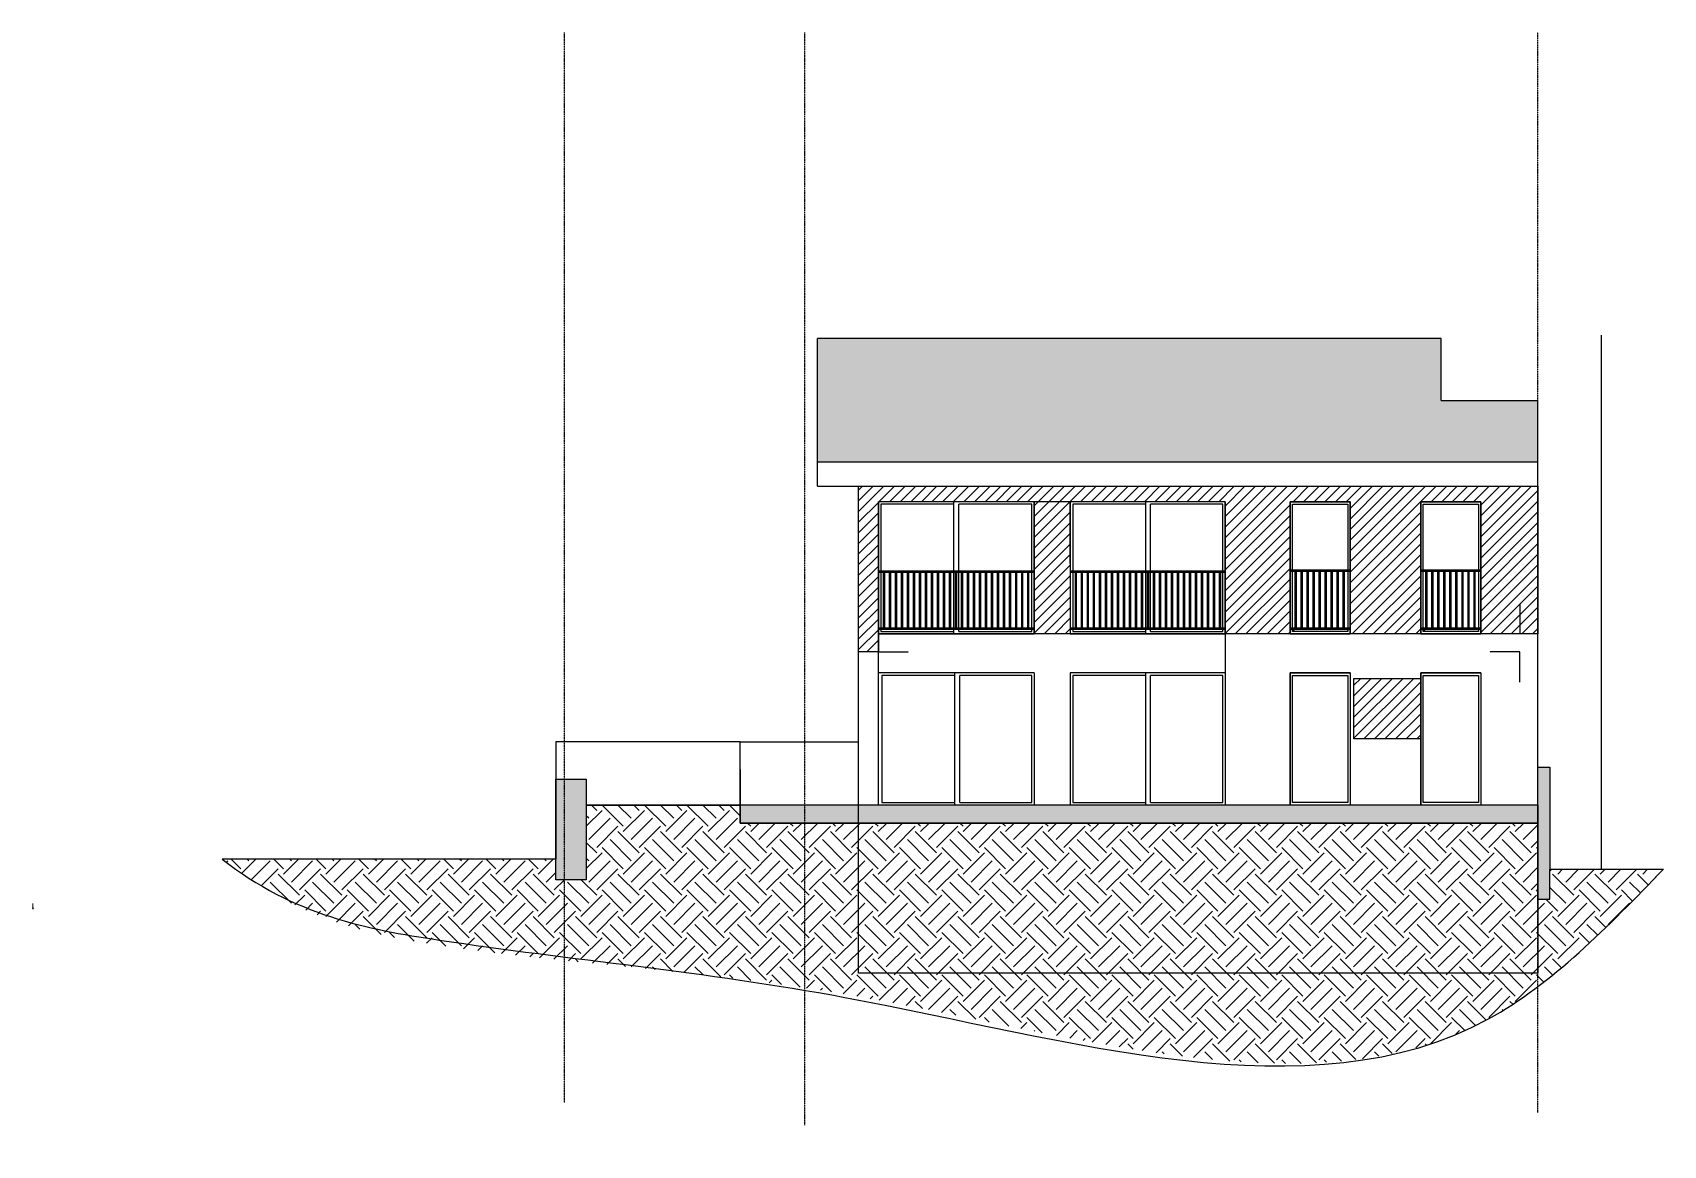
# Model space of a CAD drawing. Header units: inches. Extents: x -868 to 1846, y -567 to 1287.
import ezdxf

# ---------------------------------------------------------------- set-up
doc = ezdxf.new("R2010")
doc.units = ezdxf.units.IN
doc.header["$MEASUREMENT"] = 0
for name, pattern in [('BORDER2', [0.875, 0.25, -0.125, 0.25, -0.125, 0, -0.125]), ('DASHED2', [0.375, 0.25, -0.125]), ('HIDDEN2', [0.1875, 0.125, -0.0625])]:
    doc.linetypes.add(name, pattern=pattern)
for name, color, linetype in [('A-Anno-Dim 100', 9, 'Continuous'), ('A-Anno-Dim 25', 9, 'Continuous'), ('A-Anno-Dim 50', 9, 'Continuous'), ('A-Anno-Symbol 100', 2, 'Continuous'), ('A-Anno-Symbol 25', 2, 'Continuous'), ('A-Anno-Symbol 50', 2, 'Continuous'), ('A-Anno-Text 100', 2, 'Continuous'), ('A-Anno-Text 25', 2, 'Continuous'), ('A-Anno-Text 50', 2, 'Continuous'), ('A-Building Line', 240, 'BORDER2'), ('A-CENTER', 12, 'BORDER2'), ('A-Concrete', 4, 'Continuous'), ('A-Dashed', 9, 'DASHED2'), ('A-Demo', 2, 'Continuous'), ('A-Demolition-hatch', 50, 'Continuous'), ('A-Door', 9, 'Continuous'), ('A-Elec', 2, 'Continuous'), ('A-Elec Dashed', 12, 'Continuous'), ('A-Flor-Strs', 8, 'Continuous'), ('A-Furn', 12, 'Continuous'), ('A-Ground', 4, 'Continuous'), ('A-Hatch Conc.', 141, 'Continuous'), ('A-Hatch Elevation', 30, 'Continuous'), ('A-Hatch Shadow', 253, 'Continuous'), ('A-Hatch Wall', 240, 'Continuous'), ('A-Hatch Window', 96, 'Continuous'), ('A-HATCH-01', 30, 'Continuous'), ('A-HATCH-02', 140, 'Continuous'), ('A-HATCH-03', 72, 'Continuous'), ('A-HATCH-04', 201, 'Continuous'), ('A-HATCH-05', 40, 'Continuous'), ('A-HATCH-06', 61, 'Continuous'), ('A-hatch-floor', 253, 'Continuous'), ('A-Kkt', 2, 'DASHED2'), ('A-Light Fixture', 2, 'Continuous'), ('A-Ovhd', 9, 'HIDDEN2'), ('A-pfix', 12, 'Continuous'), ('A-Pool', 131, 'Continuous'), ('A-Property Line', 162, 'BORDER2'), ('A-View 1', 3, 'Continuous'), ('A-View 2', 2, 'Continuous'), ('A-view 3', 9, 'Continuous'), ('A-View 4', 8, 'Continuous'), ('A-View 5', 12, 'Continuous'), ('A-Wall', 3, 'Continuous'), ('A-Wall Hatch', 252, 'Continuous'), ('A-Wall_Head', 8, 'DASHED2'), ('A-Window', 12, 'Continuous'), ('A-Window sill', 9, 'Continuous')]:
    doc.layers.add(name, color=color, linetype=linetype)
doc.layers.add('A-Area', color=11, linetype='Continuous', plot=False)
doc.layers.add('A-unplot', color=3, linetype='Continuous', plot=False)

# ---------------------------------------------------------------- blocks, each defined once
blk = doc.blocks.new('layers')
at = {"layer": 'A-HATCH-01'}
blk.add_hatch(color=256, dxfattribs=at).paths.add_polyline_path([(-17, -137), (-17, -129), (-8, -129), (-8, -137)])
at = {"layer": 'A-HATCH-02'}
blk.add_hatch(color=256, dxfattribs=at).paths.add_polyline_path([(-6, -126), (-6, -118), (3, -118), (3, -126)])
at = {"layer": 'A-HATCH-03'}
blk.add_hatch(color=256, dxfattribs=at).paths.add_polyline_path([(-17, -126), (-17, -118), (-8, -118), (-8, -126)])
at = {"layer": 'A-HATCH-04'}
blk.add_hatch(color=256, dxfattribs=at).paths.add_polyline_path([(-6, -104), (-6, -96), (3, -96), (3, -104)])
at = {"layer": 'A-HATCH-05'}
blk.add_hatch(color=256, dxfattribs=at).paths.add_polyline_path([(-17, -115), (-17, -107), (-8, -107), (-8, -115)])
at = {"layer": 'A-HATCH-06'}
blk.add_hatch(color=256, dxfattribs=at).paths.add_polyline_path([(-17, -104), (-17, -96), (-8, -96), (-8, -104)])
at = {"layer": 'A-hatch-floor'}
blk.add_hatch(color=256, dxfattribs=at).paths.add_polyline_path([(-6, -115), (-6, -107), (3, -107), (3, -115)])
at = {"layer": 'A-Pool'}
blk.add_hatch(color=256, dxfattribs=at).paths.add_polyline_path([(-6, -137), (-6, -129), (3, -129), (3, -137)])
blk.add_lwpolyline([(-19, 56), (5, 56)])
for points in [[(-17, -104), (-17, -96), (-8, -96), (-8, -104)], [(-17, -115), (-17, -107), (-8, -107), (-8, -115)], [(-17, -126), (-17, -118), (-8, -118), (-8, -126)], [(-17, -137), (-17, -129), (-8, -129), (-8, -137)], [(-6, -104), (-6, -96), (3, -96), (3, -104)], [(-6, -115), (-6, -107), (3, -107), (3, -115)], [(-6, -126), (-6, -118), (3, -118), (3, -126)], [(-6, -137), (-6, -129), (3, -129), (3, -137)]]:
    blk.add_lwpolyline(points, close=True)
at = {"layer": 'A-Anno-Dim 100'}
blk.add_lwpolyline([(-19, 38), (5, 38)], dxfattribs=at)
at = {"layer": 'A-Anno-Dim 25'}
blk.add_line((-19, 59), (5, 59), dxfattribs=at)
at = {"layer": 'A-Anno-Dim 50'}
blk.add_lwpolyline([(-19, 35), (5, 35)], dxfattribs=at)
at = {"layer": 'A-Anno-Symbol 100'}
blk.add_lwpolyline([(-19, -10), (5, -10)], dxfattribs=at)
at = {"layer": 'A-Anno-Symbol 25'}
blk.add_lwpolyline([(-19, -13), (5, -13)], dxfattribs=at)
at = {"layer": 'A-Anno-Symbol 50'}
blk.add_lwpolyline([(-19, -16), (5, -16)], dxfattribs=at)
at = {"layer": 'A-Anno-Text 100'}
blk.add_lwpolyline([(-19, -19), (5, -19)], dxfattribs=at)
at = {"layer": 'A-Anno-Text 25'}
blk.add_line((-19, 62), (5, 62), dxfattribs=at)
at = {"layer": 'A-Anno-Text 50'}
blk.add_line((-19, 65), (5, 65), dxfattribs=at)
at = {"layer": 'A-Area'}
blk.add_line((-19, 68), (5, 68), dxfattribs=at)
at = {"layer": 'A-Building Line'}
blk.add_lwpolyline([(-19, 53), (5, 53)], dxfattribs=at)
at = {"layer": 'A-CENTER', "ltscale": 0.5}
blk.add_line((-19, -61), (5, -61), dxfattribs=at)
at = {"layer": 'A-Concrete'}
blk.add_lwpolyline([(-19, 50), (5, 50)], dxfattribs=at)
at = {"layer": 'A-Dashed'}
blk.add_lwpolyline([(-19, 47), (5, 47)], dxfattribs=at)
at = {"layer": 'A-Demo'}
blk.add_lwpolyline([(-19, 44), (5, 44)], dxfattribs=at)
at = {"layer": 'A-Demolition-hatch'}
blk.add_lwpolyline([(-19, 41), (5, 41)], dxfattribs=at)
at = {"layer": 'A-Door'}
blk.add_lwpolyline([(-19, 32), (5, 32)], dxfattribs=at)
at = {"layer": 'A-Elec'}
blk.add_lwpolyline([(-19, 29), (5, 29)], dxfattribs=at)
at = {"layer": 'A-Elec Dashed'}
blk.add_lwpolyline([(-19, 26), (5, 26)], dxfattribs=at)
at = {"layer": 'A-Flor-Strs'}
blk.add_line((-19, 71), (5, 71), dxfattribs=at)
at = {"layer": 'A-Furn'}
blk.add_lwpolyline([(-19, 23), (5, 23)], dxfattribs=at)
at = {"layer": 'A-Ground'}
blk.add_line((-19, -55), (5, -55), dxfattribs=at)
at = {"layer": 'A-Hatch Conc.'}
blk.add_lwpolyline([(-19, 20), (5, 20)], dxfattribs=at)
at = {"layer": 'A-Hatch Elevation'}
blk.add_lwpolyline([(-19, 17), (5, 17)], dxfattribs=at)
at = {"layer": 'A-Hatch Shadow'}
blk.add_lwpolyline([(-19, 14), (5, 14)], dxfattribs=at)
at = {"layer": 'A-Hatch Wall'}
blk.add_lwpolyline([(-19, 11), (5, 11)], dxfattribs=at)
at = {"layer": 'A-Hatch Window'}
blk.add_lwpolyline([(-19, 8), (5, 8)], dxfattribs=at)
at = {"layer": 'A-HATCH-01'}
blk.add_line((5, -89), (-19, -89), dxfattribs=at)
at = {"layer": 'A-HATCH-02'}
blk.add_line((5, -86), (-19, -86), dxfattribs=at)
at = {"layer": 'A-HATCH-03'}
blk.add_line((5, -83), (-19, -83), dxfattribs=at)
at = {"layer": 'A-HATCH-04'}
blk.add_line((5, -74), (-19, -74), dxfattribs=at)
at = {"layer": 'A-HATCH-05'}
blk.add_line((5, -77), (-19, -77), dxfattribs=at)
at = {"layer": 'A-HATCH-06'}
blk.add_line((5, -71), (-19, -71), dxfattribs=at)
at = {"layer": 'A-hatch-floor'}
blk.add_line((5, -80), (-19, -80), dxfattribs=at)
at = {"layer": 'A-Kkt'}
blk.add_lwpolyline([(-19, 5), (5, 5)], dxfattribs=at)
at = {"layer": 'A-Light Fixture'}
blk.add_lwpolyline([(-19, 2), (5, 2)], dxfattribs=at)
at = {"layer": 'A-Ovhd'}
blk.add_lwpolyline([(-19, -1), (5, -1)], dxfattribs=at)
at = {"layer": 'A-pfix'}
blk.add_line((-19, -58), (5, -58), dxfattribs=at)
at = {"layer": 'A-Pool'}
blk.add_line((5, -92), (-19, -92), dxfattribs=at)
blk.add_lwpolyline([(-19, -4), (5, -4)], dxfattribs=at)
at = {"layer": 'A-Property Line'}
blk.add_lwpolyline([(-19, -7), (5, -7)], dxfattribs=at)
at = {"layer": 'A-unplot'}
blk.add_lwpolyline([(-19, -22), (5, -22)], dxfattribs=at)
at = {"layer": 'A-View 1'}
blk.add_lwpolyline([(-19, -25), (5, -25)], dxfattribs=at)
at = {"layer": 'A-View 2'}
blk.add_lwpolyline([(-19, -28), (5, -28)], dxfattribs=at)
at = {"layer": 'A-view 3'}
blk.add_lwpolyline([(-19, -31), (5, -31)], dxfattribs=at)
at = {"layer": 'A-View 4'}
blk.add_lwpolyline([(-19, -34), (5, -34)], dxfattribs=at)
at = {"layer": 'A-View 5'}
blk.add_lwpolyline([(-19, -37), (5, -37)], dxfattribs=at)
at = {"layer": 'A-Wall'}
blk.add_lwpolyline([(-19, -40), (5, -40)], dxfattribs=at)
at = {"layer": 'A-Wall Hatch'}
blk.add_lwpolyline([(-19, -43), (5, -43)], dxfattribs=at)
at = {"layer": 'A-Wall_Head'}
blk.add_lwpolyline([(-19, -46), (5, -46)], dxfattribs=at)
at = {"layer": 'A-Window'}
blk.add_lwpolyline([(-19, -49), (5, -49)], dxfattribs=at)
at = {"layer": 'A-Window sill'}
blk.add_lwpolyline([(-19, -52), (5, -52)], dxfattribs=at)

msp = doc.modelspace()

# ---------------------------------------------------------------- hatches: boundary and pattern name
at = {"layer": 'A-Hatch Conc.'}
h = msp.add_hatch(color=256, dxfattribs=at)
h.dxf.hatch_style = 1
h.paths.add_polyline_path([(416.4, 0.1), (309.5, 0.1), (309.5, -29.9), (416.4, -29.9)])
h = msp.add_hatch(color=256, dxfattribs=at)
h.dxf.hatch_style = 1
h.paths.add_polyline_path([(1637.6, 0.1), (416.4, 0.1), (416.4, -29.9), (1637.6, -29.9)])
at = {"layer": 'A-Hatch Wall'}
h = msp.add_hatch(dxfattribs=at)
h.set_pattern_fill('ANSI31', color=256, scale=100)
h.paths.add_polyline_path([(506.6, 255.1), (506.6, 531.1), (1637.6, 531.1), (1637.6, 285.1), (1542.6, 285.1), (1542.6, 505.1), (1442.6, 505.1), (1442.6, 285.1), (1325, 285.1), (1325, 505.1), (1225, 505.1), (1225, 285.1), (1116.8, 285.1), (1116.8, 505.1), (859.1, 505.1), (859.1, 285.1), (799, 285.1), (799, 505.1), (539.6, 505.1), (539.6, 255.1)])
h = msp.add_hatch(dxfattribs=at)
h.set_pattern_fill('ANSI31', color=256, scale=100)
h.paths.add_polyline_path([(1442.6, 211.1), (1331.1, 211.1), (1331.1, 110.1), (1442.6, 110.1)])
at = {"layer": 'A-HATCH-03'}
h = msp.add_hatch(dxfattribs=at)
h.set_pattern_fill('AR-RSHKE', color=256)
h.set_pattern_definition([(0, (168, -11.503), (25.5, 12), [6, -5, 7, -3, 9, -4]), (0, (174, -11.003), (25.5, 12), [5, -19, 4, -6]), (0, (186, -12.253), (25.5, 12), [3, -31]), (90, (167.9994, -11.5034), (-8.5, 12), [11.5, -36.5]), (90, (173.9994, -11.5034), (-8.5, 12), [11.25, -36.75]), (90, (178.9994, -11.5034), (-8.5, 12), [10.5, -37.5]), (90, (185.9994, -12.2534), (-8.5, 12), [11.5, -36.5]), (90, (188.9994, -12.2534), (-8.5, 12), [11.5, -36.5]), (90, (197.9994, -11.5034), (-8.5, 12), [11, -37])])
h.paths.add_polyline_path([(438.2, 777.1), (438.2, 571.1), (1637.6, 571.1), (1637.6, 674.1), (1476.4, 674.1), (1476.4, 777.1)])
at = {"layer": 'A-hatch-floor'}
h = msp.add_hatch(dxfattribs=at)
h.set_pattern_fill('EARTH', color=256, scale=200, angle=45)
edge = h.paths.add_edge_path()
edge.add_spline(control_points=[(-553, -89.9), (-435, -180.7), (-180.9, -254.6), (601.8, -286.7), (1402.3, -566.8), (1753.8, -202.7), (1846.4, -106.9)], knot_values=[0, 0, 0, 0, 414.375685, 1100.183565, 2172.111781, 2555.186692, 2555.186692, 2555.186692, 2555.186692], degree=3, periodic=0)
edge.add_line((1846.4, -106.9), (1657.6, -106.9))
edge.add_line((1657.6, -106.9), (1657.6, -156.9))
edge.add_line((1657.6, -156.9), (1637.6, -156.9))
edge.add_line((1637.6, -156.9), (1637.6, -279.9))
edge.add_line((1637.6, -279.9), (506.6, -279.9))
edge.add_line((506.6, -279.9), (506.6, -29.9))
edge.add_line((506.6, -29.9), (309.5, -29.9))
edge.add_line((309.5, -29.9), (309.5, 0.1))
edge.add_line((309.5, 0.1), (53.4, 0.1))
edge.add_line((53.4, 0.1), (53.4, -124.3))
edge.add_line((53.4, -124.3), (2.4, -124.3))
edge.add_line((2.4, -124.3), (2.4, -89.9))
edge.add_line((2.4, -89.9), (-553, -89.9))
h.paths.add_polyline_path([(1637.6, -29.9), (506.6, -29.9), (506.6, -279.9), (1637.6, -279.9)], flags=17)
at = {"layer": 'A-Wall Hatch'}
h = msp.add_hatch(color=256, dxfattribs=at)
h.dxf.hatch_style = 1
h.paths.add_polyline_path([(1657.6, 63.1), (1637.6, 63.1), (1637.6, 0.1), (1637.6, -29.9), (1637.6, -106.9), (1637.6, -156.9), (1657.6, -156.9), (1657.6, -106.9)])
h = msp.add_hatch(color=256, dxfattribs=at)
h.dxf.hatch_style = 1
h.paths.add_polyline_path([(53.4, 0.1), (53.4, 43.1), (16.4, 43.1), (27.9, -124.3), (53.4, -124.3)])
h.paths.add_polyline_path([(16.4, 43.1), (2.4, 43.1), (2.4, -124.3), (27.9, -124.3)])

# ---------------------------------------------------------------- linework, layer by layer
at = {"layer": 'A-Area'}
msp.add_open_spline([(-553, -89.9), (-432.7, -184.1), (-94.6, -247.2), (593.3, -305.9), (1403, -565.1), (1754, -202.4), (1846.4, -106.9)], degree=3, knots=[0, 0, 0, 0, 378.54697, 1064.35485, 2136.283066, 2519.357977, 2519.357977, 2519.357977, 2519.357977], dxfattribs=at)
at = {"layer": 'A-Building Line', "elevation": 37.2}
msp.add_lwpolyline([(416.4, 1286.6), (416.4, -533.3)], dxfattribs=at)
at = {"layer": 'A-Concrete', "flags": 128}
msp.add_lwpolyline([(1637.6, 0.1), (53.4, 0.1)], dxfattribs=at)
at = {"layer": 'A-Concrete'}
msp.add_lwpolyline([(309.5, 0.1), (309.5, -29.9), (1637.6, -29.9), (1637.6, 0.1)], dxfattribs=at)
at = {"layer": 'A-Dashed', "flags": 128}
for points in [[(1607.6, 335.2), (1607.6, 285.1)], [(1607.6, 285.1), (1557.6, 285.1)], [(539.6, 205), (539.6, 255.1)], [(539.6, 255.1), (589.7, 255.1)], [(1607.6, 255.1), (1557.6, 255.1)], [(1607.6, 205), (1607.6, 255.1)]]:
    msp.add_lwpolyline(points, dxfattribs=at)
at = {"layer": 'A-Dashed'}
msp.add_lwpolyline([(1637.6, 0.1), (1637.6, -279.9), (506.6, -279.9), (506.6, 0.1)], dxfattribs=at)
at = {"layer": 'A-Property Line', "elevation": 96}
msp.add_lwpolyline([(16.4, 1286.6), (16.4, -495.7)], dxfattribs=at)
at = {"layer": 'A-Property Line'}
msp.add_lwpolyline([(1637.6, -512.1), (1637.6, 1286.6)], dxfattribs=at)
at = {"layer": 'A-view 3', "flags": 128}
for points in [[(1476.4, 777.1), (438.2, 777.1)], [(438.2, 531.1), (438.2, 777.1)], [(1476.4, 674.1), (1476.4, 777.1)], [(1476.4, 674.1), (1637.6, 674.1)], [(1637.6, 0.1), (1637.6, 674.1)], [(1637.6, 0.1), (1637.6, 604.6)], [(1637.6, 571.1), (438.2, 571.1)], [(438.2, 531.1), (1637.6, 531.1)], [(506.6, 402.1), (506.6, 531.1)], [(539.6, 402.1), (539.6, 505.1)], [(859.1, 402.1), (859.1, 505.1)], [(506.6, 0.1), (506.6, 402.1)], [(799, 285.1), (539.6, 285.1)], [(1115.1, 285.1), (859.1, 285.1)], [(1116.8, 285.1), (859.1, 285.1)], [(1325, 285.1), (1225, 285.1)], [(1542.6, 285.1), (1442.6, 285.1)], [(1542.6, 285.1), (1442.6, 285.1)], [(799, 220.1), (539.6, 220.1)], [(1116.8, 220.1), (859.1, 220.1)]]:
    msp.add_lwpolyline(points, dxfattribs=at)
at = {"layer": 'A-view 3'}
for points in [[(1115.1, 505.1), (539.6, 505.1)], [(665.3, 501.1), (543.6, 501.1), (543.6, 289.1), (665.3, 289.1)], [(665.3, 285.1), (665.3, 505.1)], [(673.3, 289.1), (795, 289.1), (795, 501.1), (673.3, 501.1)], [(673.3, 289.1), (673.3, 501.1)], [(799, 505.1), (799, 285.1)], [(859.1, 505.1), (859.1, 285.1)], [(984.8, 501.1), (863.1, 501.1), (863.1, 289.1), (984.8, 289.1)], [(984.8, 285.1), (984.8, 505.1)], [(992.8, 289.1), (1112.8, 289.1), (1112.8, 501.1), (992.8, 501.1)], [(992.8, 289.1), (992.8, 501.1)], [(1116.8, 505.1), (1116.8, 0.1)], [(1116.8, 505.1), (1116.8, 285.1)], [(1325, 505.1), (1225, 505.1)], [(1229, 391.8), (1229, 501.1), (1321, 501.1), (1321, 391.8)], [(1442.6, 505.1), (1442.6, 285.1)], [(1542.6, 505.1), (1442.6, 505.1)], [(1542.6, 505.1), (1442.6, 505.1)], [(1446.6, 391.8), (1446.6, 501.1), (1538.6, 501.1), (1538.6, 391.8)], [(1542.6, 505.1), (1542.6, 285.1)], [(539.6, 0.1), (539.6, 402.1)], [(539.6, 390.1), (799, 390.1)], [(539.6, 388.1), (799, 388.1)], [(547.6, 388.1), (547.6, 295.1)], [(549.6, 388.1), (549.6, 295.1)], [(557.6, 388.1), (557.6, 295.1)], [(559.6, 388.1), (559.6, 295.1)], [(567.6, 388.1), (567.6, 295.1)], [(569.6, 388.1), (569.6, 295.1)], [(577.6, 388.1), (577.6, 295.1)], [(579.6, 388.1), (579.6, 295.1)], [(587.6, 388.1), (587.6, 295.1)], [(589.6, 388.1), (589.6, 295.1)], [(597.6, 388.1), (597.6, 295.1)], [(599.6, 388.1), (599.6, 295.1)], [(607.6, 388.1), (607.6, 295.1)], [(609.6, 388.1), (609.6, 295.1)], [(617.6, 388.1), (617.6, 295.1)], [(619.6, 388.1), (619.6, 295.1)], [(627.6, 388.1), (627.6, 295.1)], [(629.6, 388.1), (629.6, 295.1)], [(637.6, 388.1), (637.6, 295.1)], [(639.6, 388.1), (639.6, 295.1)], [(647.6, 388.1), (647.6, 295.1)], [(649.6, 388.1), (649.6, 295.1)], [(657.6, 388.1), (657.6, 295.1)], [(659.6, 388.1), (659.6, 295.1)], [(667.6, 388.1), (667.6, 295.1)], [(669.6, 388.1), (669.6, 295.1)], [(677.6, 388.1), (677.6, 295.1)], [(679.6, 388.1), (679.6, 295.1)], [(687.6, 388.1), (687.6, 295.1)], [(689.6, 388.1), (689.6, 295.1)], [(697.6, 388.1), (697.6, 295.1)], [(699.6, 388.1), (699.6, 295.1)], [(707.6, 388.1), (707.6, 295.1)], [(709.6, 388.1), (709.6, 295.1)], [(717.6, 388.1), (717.6, 295.1)], [(719.6, 388.1), (719.6, 295.1)], [(727.6, 388.1), (727.6, 295.1)], [(729.6, 388.1), (729.6, 295.1)], [(737.6, 388.1), (737.6, 295.1)], [(739.6, 388.1), (739.6, 295.1)], [(747.6, 388.1), (747.6, 295.1)], [(749.6, 388.1), (749.6, 295.1)], [(757.6, 388.1), (757.6, 295.1)], [(759.6, 388.1), (759.6, 295.1)], [(767.6, 388.1), (767.6, 295.1)], [(769.6, 388.1), (769.6, 295.1)], [(777.6, 388.1), (777.6, 295.1)], [(779.6, 388.1), (779.6, 295.1)], [(787.6, 388.1), (787.6, 295.1)], [(789.6, 388.1), (789.6, 295.1)], [(859.1, 390.1), (1116.8, 390.1)], [(859.1, 388.1), (1116.8, 388.1)], [(867.1, 388.1), (867.1, 295.1)], [(869.1, 388.1), (869.1, 295.1)], [(877.1, 388.1), (877.1, 295.1)], [(879.1, 388.1), (879.1, 295.1)], [(887.1, 388.1), (887.1, 295.1)], [(889.1, 388.1), (889.1, 295.1)], [(897.1, 388.1), (897.1, 295.1)], [(899.1, 388.1), (899.1, 295.1)], [(907.1, 388.1), (907.1, 295.1)], [(909.1, 388.1), (909.1, 295.1)], [(917.1, 388.1), (917.1, 295.1)], [(919.1, 388.1), (919.1, 295.1)], [(927.1, 388.1), (927.1, 295.1)], [(929.1, 388.1), (929.1, 295.1)], [(937.1, 388.1), (937.1, 295.1)], [(939.1, 388.1), (939.1, 295.1)], [(947.1, 388.1), (947.1, 295.1)], [(949.1, 388.1), (949.1, 295.1)], [(957.1, 388.1), (957.1, 295.1)], [(959.1, 388.1), (959.1, 295.1)], [(967.1, 388.1), (967.1, 295.1)], [(969.1, 388.1), (969.1, 295.1)], [(977.1, 388.1), (977.1, 295.1)], [(979.1, 388.1), (979.1, 295.1)], [(987.1, 388.1), (987.1, 295.1)], [(989.1, 388.1), (989.1, 295.1)], [(997.1, 388.1), (997.1, 295.1)], [(999.1, 388.1), (999.1, 295.1)], [(1007.1, 388.1), (1007.1, 295.1)], [(1009.1, 388.1), (1009.1, 295.1)], [(1017.1, 388.1), (1017.1, 295.1)], [(1019.1, 388.1), (1019.1, 295.1)], [(1027.1, 388.1), (1027.1, 295.1)], [(1029.1, 388.1), (1029.1, 295.1)], [(1037.1, 388.1), (1037.1, 295.1)], [(1039.1, 388.1), (1039.1, 295.1)], [(1047.1, 388.1), (1047.1, 295.1)], [(1049.1, 388.1), (1049.1, 295.1)], [(1057.1, 388.1), (1057.1, 295.1)], [(1059.1, 388.1), (1059.1, 295.1)], [(1067.1, 388.1), (1067.1, 295.1)], [(1069.1, 388.1), (1069.1, 295.1)], [(1077.1, 388.1), (1077.1, 295.1)], [(1079.1, 388.1), (1079.1, 295.1)], [(1087.1, 388.1), (1087.1, 295.1)], [(1089.1, 388.1), (1089.1, 295.1)], [(1097.1, 388.1), (1097.1, 295.1)], [(1099.1, 388.1), (1099.1, 295.1)], [(1107.1, 388.1), (1107.1, 295.1)], [(1109.1, 388.1), (1109.1, 295.1)], [(1225, 391.8), (1325, 391.8)], [(1225, 389.8), (1325, 389.8)], [(1229, 295.1), (1229, 389.8)], [(1233, 389.8), (1233, 295.1)], [(1235, 389.8), (1235, 295.1)], [(1243, 389.8), (1243, 295.1)], [(1245, 389.8), (1245, 295.1)], [(1253, 389.8), (1253, 295.1)], [(1255, 389.8), (1255, 295.1)], [(1263, 389.8), (1263, 295.1)], [(1265, 389.8), (1265, 295.1)], [(1273, 389.8), (1273, 295.1)], [(1275, 389.8), (1275, 295.1)], [(1283, 389.8), (1283, 295.1)], [(1285, 389.8), (1285, 295.1)], [(1293, 389.8), (1293, 295.1)], [(1295, 389.8), (1295, 295.1)], [(1303, 389.8), (1303, 295.1)], [(1305, 389.8), (1305, 295.1)], [(1313, 389.8), (1313, 295.1)], [(1315, 389.8), (1315, 295.1)], [(1321, 389.8), (1321, 295.1)], [(1442.6, 391.8), (1542.6, 391.8)], [(1442.6, 389.8), (1542.6, 389.8)], [(1446.6, 295.1), (1446.6, 389.8)], [(1450.6, 389.8), (1450.6, 295.1)], [(1452.6, 389.8), (1452.6, 295.1)], [(1460.6, 389.8), (1460.6, 295.1)], [(1462.6, 389.8), (1462.6, 295.1)], [(1470.6, 389.8), (1470.6, 295.1)], [(1472.6, 389.8), (1472.6, 295.1)], [(1480.6, 389.8), (1480.6, 295.1)], [(1482.6, 389.8), (1482.6, 295.1)], [(1490.6, 389.8), (1490.6, 295.1)], [(1492.6, 389.8), (1492.6, 295.1)], [(1500.6, 389.8), (1500.6, 295.1)], [(1502.6, 389.8), (1502.6, 295.1)], [(1510.6, 389.8), (1510.6, 295.1)], [(1512.6, 389.8), (1512.6, 295.1)], [(1520.6, 389.8), (1520.6, 295.1)], [(1522.6, 389.8), (1522.6, 295.1)], [(1530.6, 389.8), (1530.6, 295.1)], [(1532.6, 389.8), (1532.6, 295.1)], [(1538.6, 389.8), (1538.6, 295.1)], [(539.6, 295.1), (799, 295.1)], [(539.6, 293.1), (799, 293.1)], [(859.1, 295.1), (1116.8, 295.1)], [(859.1, 293.1), (1116.8, 293.1)], [(1225, 295.1), (1325, 295.1)], [(1225, 293.1), (1325, 293.1)], [(1321, 293.1), (1321, 289.1), (1229, 289.1), (1229, 293.1)], [(1231.8, 293.1), (1229, 289.1)], [(1229, 289.1), (1229.7, 293.1)], [(1320.3, 293.1), (1321, 289.1)], [(1442.6, 295.1), (1542.6, 295.1)], [(1442.6, 293.1), (1542.6, 293.1)], [(1538.6, 293.1), (1538.6, 289.1), (1446.6, 289.1), (1446.6, 293.1)], [(1449.5, 293.1), (1446.6, 289.1)], [(1446.6, 289.1), (1447.3, 293.1)], [(1537.9, 293.1), (1538.6, 289.1)], [(667, 0.1), (667, 220.1)], [(799, 220.1), (799, 0.1)], [(859.1, 220.1), (859.1, 0.1)], [(984.8, 0.1), (984.8, 220.1)], [(1225, 220.1), (1225, 0.1)], [(1325, 220.1), (1225, 220.1)], [(1325, 220.1), (1325, 0.1)], [(1542.6, 220.1), (1442.6, 220.1)], [(1442.6, 220.1), (1442.6, 0.1)], [(1542.6, 220.1), (1542.6, 0.1)], [(667, 216.1), (545.3, 216.1), (545.3, 4.1), (667, 4.1)], [(675, 4.1), (795, 4.1), (795, 216.1), (675, 216.1)], [(675, 4.1), (675, 216.1)], [(984.8, 216.1), (863.1, 216.1), (863.1, 4.1), (984.8, 4.1)], [(992.8, 4.1), (1112.8, 4.1), (1112.8, 216.1), (992.8, 216.1)], [(992.8, 4.1), (992.8, 216.1)], [(53.4, 0.1), (309.5, 0.1), (309.5, 105.1), (2.4, 105.1), (2.4, 0.1)], [(309.5, 105.1), (506.6, 105.1)], [(309.5, 59.3), (309.5, 0.1)]]:
    msp.add_lwpolyline(points, dxfattribs=at)
for points in [[(539.6, 285.1), (799, 285.1), (799, 505.1), (539.6, 505.1)], [(859.1, 285.1), (1116.8, 285.1), (1116.8, 505.1), (859.1, 505.1)], [(1325, 285.1), (1325, 505.1), (1225, 505.1), (1225, 285.1)], [(1225, 285.1), (1225, 505.1), (1325, 505.1), (1325, 285.1)], [(1542.6, 285.1), (1542.6, 505.1), (1442.6, 505.1), (1442.6, 285.1)], [(1442.6, 285.1), (1442.6, 505.1), (1542.6, 505.1), (1542.6, 285.1)], [(1225, 220.1), (1325, 220.1), (1325, 0.1), (1225, 0.1)], [(1442.6, 220.1), (1542.6, 220.1), (1542.6, 0.1), (1442.6, 0.1)], [(1229, 216.1), (1321, 216.1), (1321, 4.1), (1229, 4.1)], [(1446.6, 216.1), (1538.6, 216.1), (1538.6, 4.1), (1446.6, 4.1)]]:
    msp.add_lwpolyline(points, close=True, dxfattribs=at)
at = {"layer": 'A-View 4'}
msp.add_lwpolyline([(1743.6, -106.9), (1743.6, 782.8)], dxfattribs=at)
at = {"layer": 'A-Wall'}
for p, q in [((1637.6, 0.1), (1637.6, 63.1)), ((1637.6, 63.1), (1657.6, 63.1)), ((1657.6, 63.1), (1657.6, -106.9)), ((1657.6, -106.9), (1846.4, -106.9))]:
    msp.add_line(p, q, dxfattribs=at)
for points in [[(506.6, 255.1), (506.6, 531.1), (1637.6, 531.1), (1637.6, 285.1), (1542.6, 285.1), (1542.6, 505.1), (1442.6, 505.1), (1442.6, 285.1), (1325, 285.1), (1325, 505.1), (1225, 505.1), (1225, 285.1), (1116.8, 285.1), (1116.8, 505.1), (859.1, 505.1), (859.1, 285.1), (799, 285.1), (799, 505.1), (539.6, 505.1), (539.6, 255.1)], [(1331.1, 211.1), (1442.6, 211.1), (1442.6, 110.1), (1331.1, 110.1)]]:
    msp.add_lwpolyline(points, close=True, dxfattribs=at)
for points in [[(2.4, -124.3), (2.4, 43.1), (53.4, 43.1), (53.4, 0.1), (53.4, -124.3), (2.4, -124.3)], [(2.4, 0.1), (2.4, -89.9), (-553, -89.9)], [(1637.6, -156.9), (1637.6, -29.9), (309.5, -29.9), (309.5, 0.1), (53.4, 0.1)], [(1637.6, -29.9), (1637.6, -106.9), (1637.6, -156.9), (1657.6, -156.9), (1657.6, -106.9)]]:
    msp.add_lwpolyline(points, dxfattribs=at)

# ---------------------------------------------------------------- block references
at = {"xscale": 0.03937007874015748, "yscale": 0.03937007874015748, "zscale": 0.03937007874015748}
msp.add_blockref('layers', (-867.5, -167.5), dxfattribs=at)

doc.saveas('drawing.dxf')
